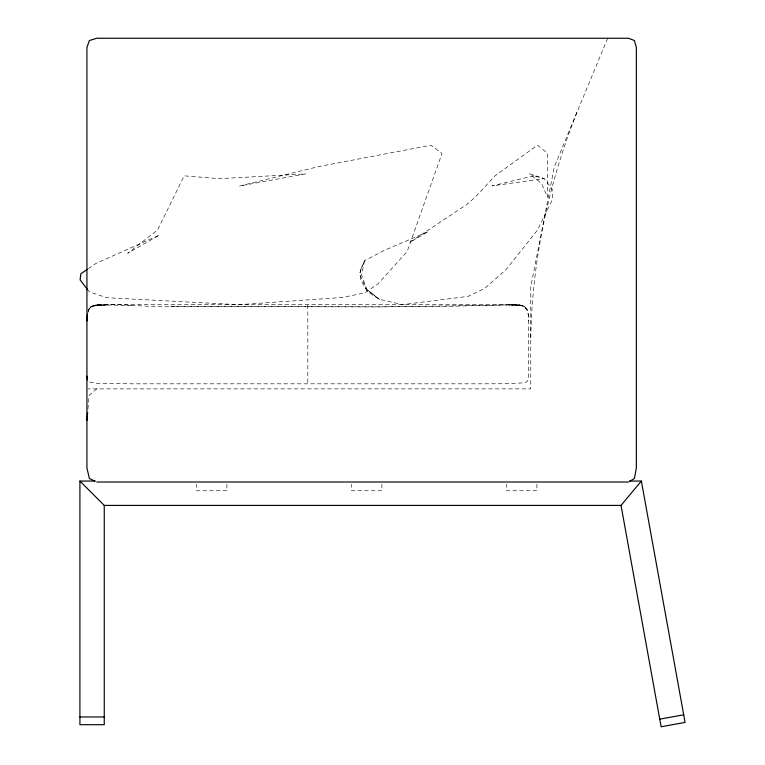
<?xml version="1.0" encoding="UTF-8"?>
<svg xmlns="http://www.w3.org/2000/svg" width="765" height="765" viewBox="0 0 765 765"><rect width="100%" height="100%" fill="white"/><g stroke="black" fill="none" stroke-linecap="round" stroke-linejoin="round"><path stroke-width="0.57" stroke-dasharray="3.83 2.87" d="M530.757 337.862C532.191 260.387 548.486 183.571 577.212 111.671M87.927 409.017L89.123 395.314L96.753 388.878M87.851 312.407L88.606 309.548L90.987 306.526L95.587 304.958L107.339 304.556L508.304 304.556L520.047 304.958L524.647 306.526L527.037 309.548L528.28 314.319L528.701 320.946L528.701 376.17L528.223 379.832L526.798 381.84L523.929 382.835L507.377 383.724L483.432 383.82L132.202 383.82L96.476 383.428L88.845 381.84M87.994 312.235L88.807 309.452L91.484 306.564C118.279 301.62 146.431 308.219 173.607 306.459M607.668 38.25L554.348 166.78L530.757 286.846L530.757 388.878L88.032 388.878M88.606 309.548L91.398 306.555M88.319 268.658L95.807 263.523L159.464 235.056L127.688 253.272L157.504 230.074L184.164 175.835L219.192 178.675L305.484 173.923L239.761 185.981L318.642 166.588L431.011 145.207L442.017 153.478L407.152 251.522L378.206 283.7L364.876 292.861L342.28 297.48L238.69 304.7L106.622 297.7L89.448 291.895L87.612 289.744M95.912 305.159L94.937 305.216L107.148 304.958L95.912 305.159L90.93 306.822L88.711 309.567C92.594 302.873 101.602 305.665 107.846 305.005L132.316 305.637M90.987 306.526L95.587 304.958L107.339 304.556M170.605 306.363L378.532 306.937L507.788 305.005C513.927 305.732 522.992 302.806 526.836 309.452L528.232 314.291L528.701 320.946M174.506 306.469L380.444 306.813L445.029 306.363L511.336 304.795L520.697 305.216L524.647 306.526M527.037 309.548C523.327 303.122 514.491 305.646 508.486 304.958L520.697 305.216L508.304 304.556M519.722 305.159L524.704 306.822L526.932 309.567L524.245 306.555M536.896 484.197L536.896 490.757L506.669 490.757L506.669 484.197M381.898 484.197L381.898 490.757L351.671 490.757L351.671 484.197M307.817 304.996L307.817 383.82M226.899 484.197L226.899 490.757L196.672 490.757L196.672 484.197M360.745 269.223L360.717 280.076L367.688 291.819L379.383 299.335L402.639 304.623L468.123 296.371L484.608 288.491L506.43 269.175L537.422 230.169L552.349 199.78L552.187 189.032L544.097 178.599L529.6 173.846L541.591 183.514L547.434 197.236L547.262 153.124L537.537 145.13L495.098 175.759L475.285 197.16L466.631 204.599L409.724 242.381L428.314 231.575L384.556 250.251L364.542 260.693L360.745 269.223M364.542 260.693L361.549 274.96L367.688 291.819L359.368 273.717L364.542 260.693M533.807 175.759L492.163 185.905L544.097 178.599L533.807 175.759M372.698 293.999L365.297 288.357L379.383 299.335L372.698 293.999"/><path stroke-width="1.15" d="M86.933 320.946L87.459 314.099M86.933 420.434L87.631 412.44M95.443 481.051L79.914 481.051L104.26 505.407L621.027 505.407L641.366 481.051L629.423 481.051M87.382 269.299L80.822 273.793L80.115 279.885L87.612 289.744M629.509 481.405L634.395 478.507L636.365 467.998L636.365 47.401L634.395 40.535L628.486 38.25L96.753 38.25L89.39 40.535L86.933 47.401L86.933 467.998L89.39 478.507L94.611 480.994M659.746 719.148L683.709 714.806M96.753 482.017L628.486 482.017M79.914 716.977L104.26 716.977M87.468 379.899L86.933 376.17M641.366 481.051L685.086 722.409L661.123 726.75L621.027 505.407M104.26 505.407L104.26 724.704L79.914 724.704L79.914 481.051"/></g></svg>
